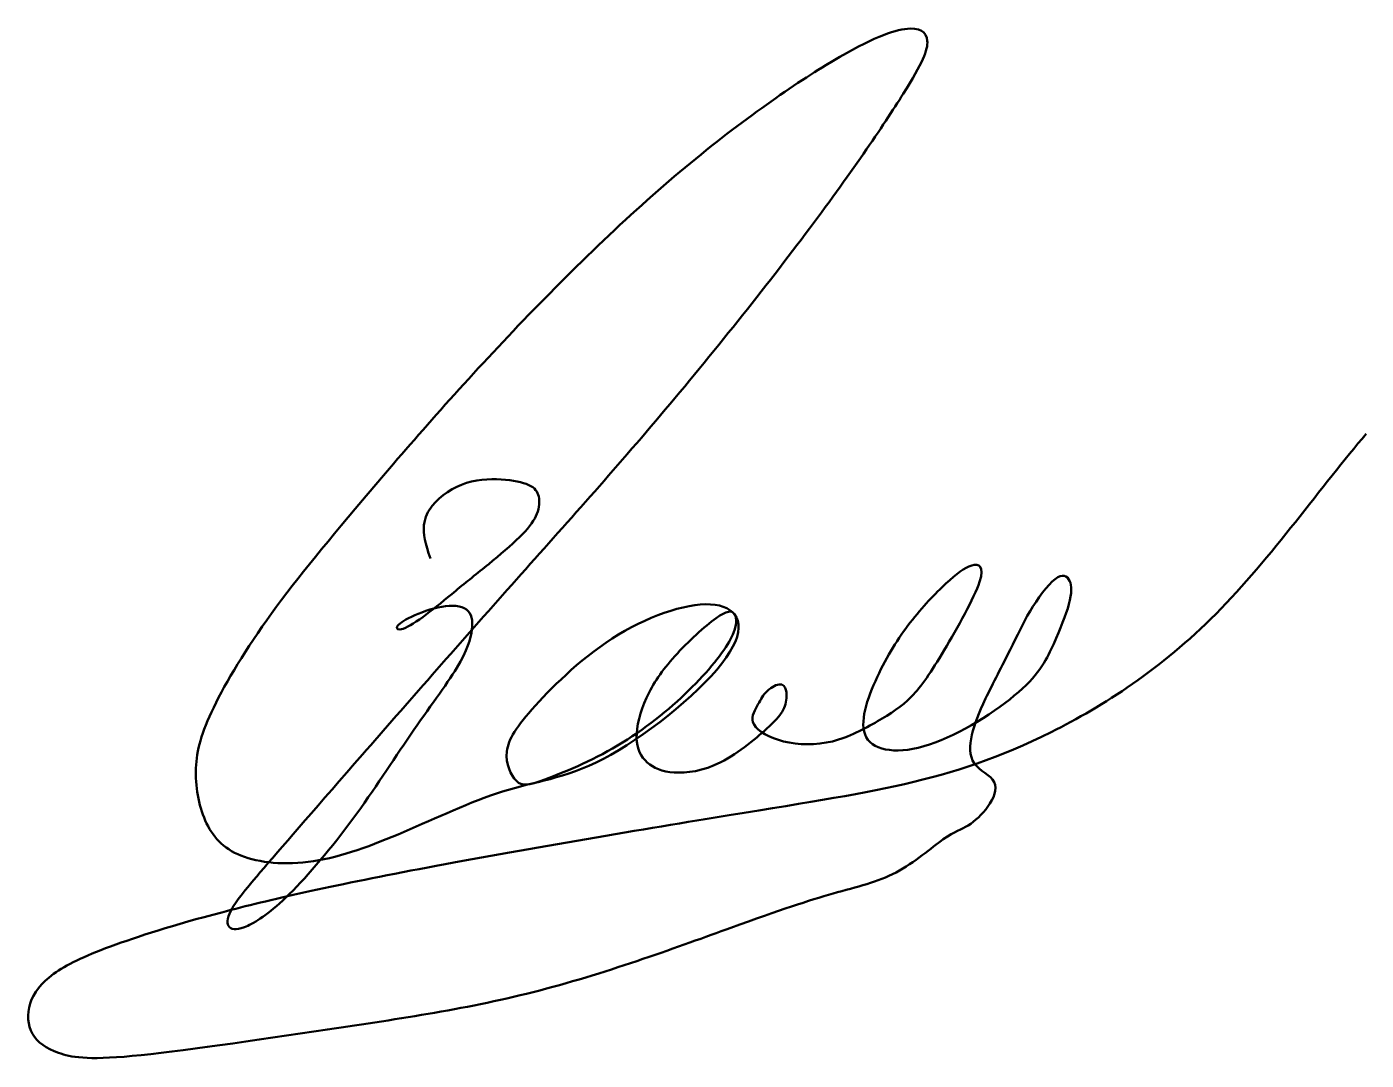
# Model space of a CAD drawing. Header units: millimetres. Extents: x -2783 to 25806, y -2695 to 19363.
import ezdxf

# ---------------------------------------------------------------- set-up
doc = ezdxf.new("R2010")
doc.units = ezdxf.units.MM

msp = doc.modelspace()

# ---------------------------------------------------------------- linework, layer by layer
at = {"color": 5, "linetype": 'Continuous', "lineweight": 50}
msp.add_open_spline([(5836, 8016), (5595, 8637), (5785, 9182), (6585, 9715), (7498, 9715), (8046, 9579), (8181, 9320), (8131, 8922), (7797, 8500), (7076, 7888), (6356, 7318), (5727, 6785), (5185, 6443), (5050, 6538), (5353, 6761), (6101, 7039), (6683, 6992), (6770, 6546), (6547, 5806), (5416, 4315), (4236, 2444), (2716, 650), (1852, 80), (1482, 86), (1483, 443), (2005, 1106), (4197, 3615), (7511, 7412), (10571, 10791), (14051, 15126), (16231, 18327), (16563, 19142), (16142, 19473), (14600, 18849), (11096, 16391), (7246, 12591), (4212, 9085), (2210, 6637), (999, 4571), (744, 3489), (973, 2279), (1700, 1540), (3407, 1426), (5357, 2190), (7550, 3222), (9439, 3392), (12804, 6159), (12224, 7356), (9753, 6571), (7842, 4699), (7319, 3884), (7663, 3132), (8033, 3183), (9868, 3934), (11448, 5208), (12404, 6405), (12366, 6915), (12060, 6902), (10964, 5908), (10390, 5055), (10148, 4113), (10416, 3616), (10951, 3387), (11996, 3514), (13245, 4558), (13421, 4851), (13456, 5224), (13307, 5391), (12957, 5168), (12817, 4874), (12581, 4474), (13302, 4043), (14440, 4016), (15424, 4559), (16114, 4987), (16718, 5886), (17800, 7814), (17405, 7953), (16891, 7558), (16049, 6689), (15346, 5561), (14778, 3967), (16357, 3757), (18701, 5256), (19149, 6201), (19523, 7110), (19528, 7594), (19220, 7748), (18576, 6859), (18257, 6141), (17620, 4942), (17353, 4242), (17315, 3580), (18028, 3292), (17766, 2695), (17299, 2262), (16892, 2165), (15804, 1199), (14514, 917), (12700, 312), (8146, -1379), (3712, -2024), (-1181, -2759), (-2175, -2568), (-2749, -2186), (-2800, -1472), (-2316, -836), (-1194, -301), (1125, 438), (4973, 1317), (12548, 2607), (16052, 3129), (18945, 4071), (22671, 6445), (24875, 9591), (25806, 10674)], degree=3, dxfattribs=at)

doc.saveas('drawing.dxf')
